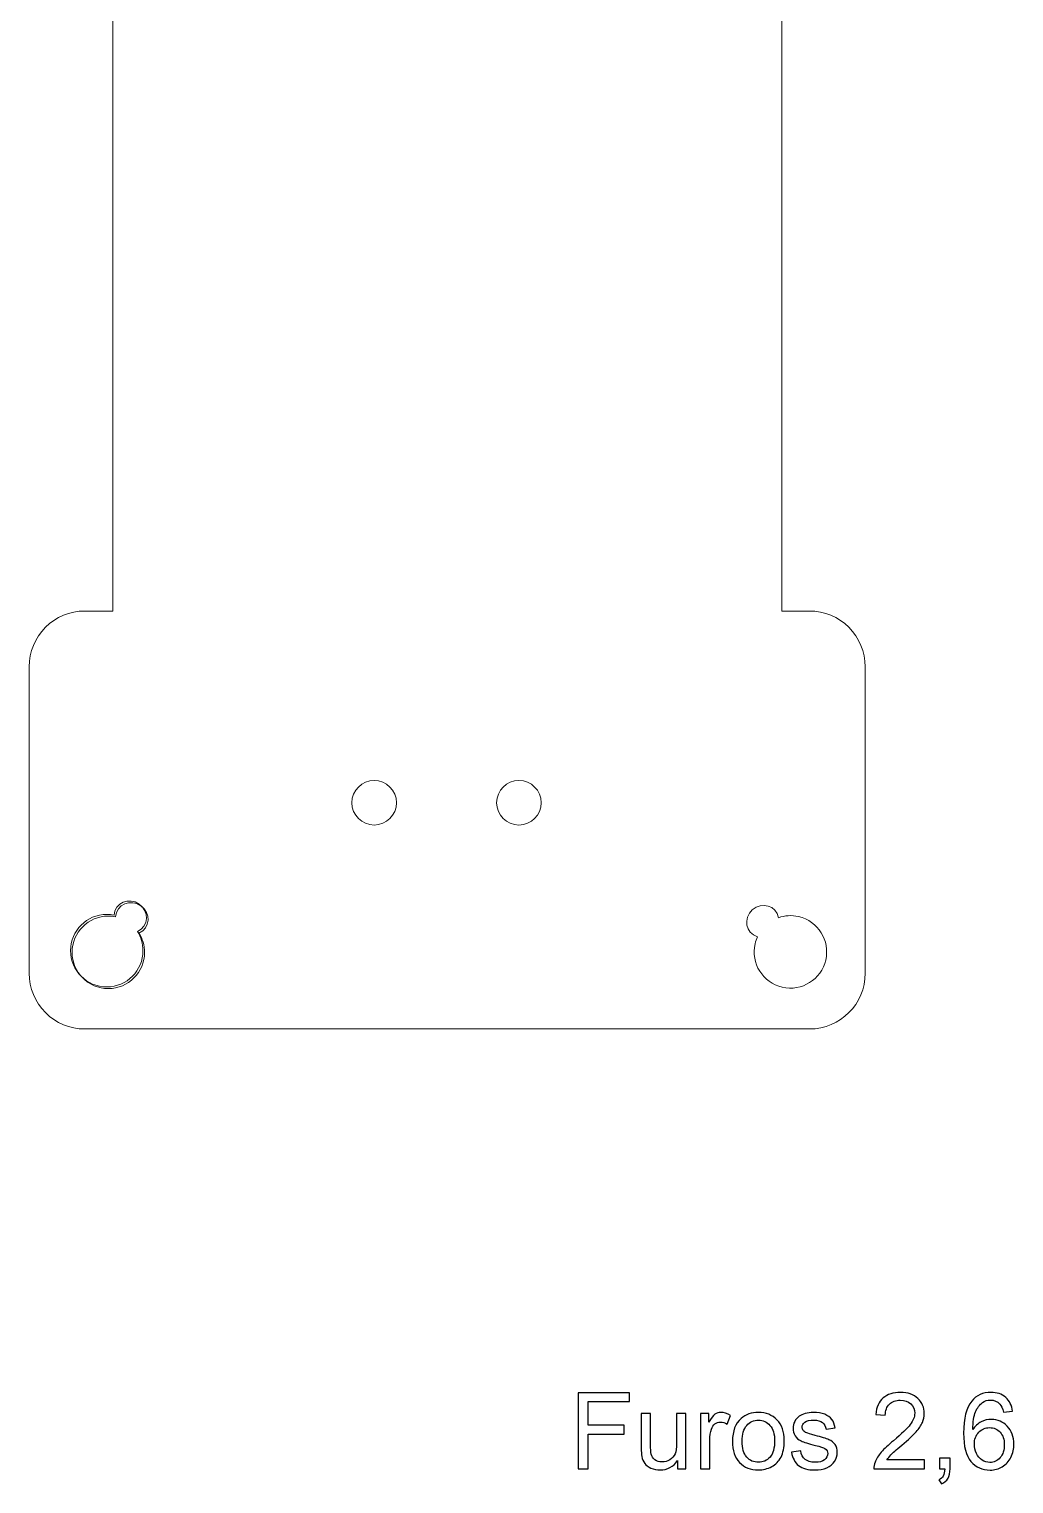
# Model space of a CAD drawing. Header units: millimetres. Extents: x -142 to 80, y -99 to 99.
# Drawn here: x -125.1 to -89.8, y -98.8 to -46.6 of the extents above; entities that cross this region are included whole.
import ezdxf

# ---------------------------------------------------------------- set-up
doc = ezdxf.new("R2010")
doc.units = ezdxf.units.MM
doc.header["$MEASUREMENT"] = 0
doc.layers.add('Layer 1', color=7, linetype='Continuous')

msp = doc.modelspace()

# ---------------------------------------------------------------- linework, layer by layer
at = {"layer": 'Layer 1', "color": 250, "lineweight": 20}
for points, knots in [([(-122.1388, -67.4417), (-122.1388, -67.4417), (-122.1388, -20.926), (-122.1388, -20.926), (-122.1388, -20.926), (-122.1388, -19.826), (-121.2389, -18.9261), (-120.1389, -18.9261), (-120.1389, -18.9261), (-120.1389, -18.9261), (-100.1387, -18.9261), (-100.1387, -18.9261), (-100.1387, -18.9261), (-99.0387, -18.9261), (-98.1388, -19.826), (-98.1388, -20.926), (-98.1388, -20.926), (-98.1388, -20.926), (-98.1388, -67.4417), (-98.1388, -67.4417)], [0, 0, 0, 0, 0.1666667, 0.1666667, 0.1666667, 0.1666667, 0.3333333, 0.3333333, 0.3333333, 0.3333333, 0.5, 0.5, 0.5, 0.5, 0.6666667, 0.6666667, 0.6666667, 0.6666667, 1, 1, 1, 1]), ([(-113.5639, -74.3237), (-113.5639, -73.8819), (-113.2057, -73.5237), (-112.7639, -73.5237), (-112.7639, -73.5237), (-112.3221, -73.5237), (-111.9639, -73.8819), (-111.9639, -74.3237), (-111.9639, -74.3237), (-111.9639, -74.7655), (-112.3221, -75.1237), (-112.7639, -75.1237), (-112.7639, -75.1237), (-113.2057, -75.1237), (-113.5639, -74.7655), (-113.5639, -74.3237)], [0, 0, 0, 0, 0.2, 0.2, 0.2, 0.2, 0.4, 0.4, 0.4, 0.4, 0.6, 0.6, 0.6, 0.6, 1, 1, 1, 1]), ([(-108.3714, -74.3237), (-108.3714, -73.8819), (-108.0132, -73.5237), (-107.5714, -73.5237), (-107.5714, -73.5237), (-107.1296, -73.5237), (-106.7714, -73.8819), (-106.7714, -74.3237), (-106.7714, -74.3237), (-106.7714, -74.7655), (-107.1296, -75.1237), (-107.5714, -75.1237), (-107.5714, -75.1237), (-108.0132, -75.1237), (-108.3714, -74.7655), (-108.3714, -74.3237)], [0, 0, 0, 0, 0.2, 0.2, 0.2, 0.2, 0.4, 0.4, 0.4, 0.4, 0.6, 0.6, 0.6, 0.6, 1, 1, 1, 1])]:
    msp.add_open_spline(points, degree=3, knots=knots, dxfattribs=at)
at = {"layer": 'Layer 1', "lineweight": 15}
for points in [[(-123.1452, -67.4417), (-123.6756, -67.4417), (-124.1843, -67.6524), (-124.5594, -68.0275), (-124.5594, -68.0275), (-124.9345, -68.4026), (-125.1452, -68.9113), (-125.1452, -69.4417)], [(-95.1452, -69.4417), (-95.1452, -68.9113), (-95.3559, -68.4026), (-95.731, -68.0275), (-95.731, -68.0275), (-96.1061, -67.6524), (-96.6148, -67.4417), (-97.1452, -67.4417)], [(-125.1452, -80.4417), (-125.1452, -80.9721), (-124.9345, -81.4808), (-124.5594, -81.8559), (-124.5594, -81.8559), (-124.1843, -82.231), (-123.6756, -82.4417), (-123.1452, -82.4417)]]:
    msp.add_open_spline(points, degree=3, knots=[0, 0, 0, 0, 0.3333333, 0.3333333, 0.3333333, 0.3333333, 1, 1, 1, 1], dxfattribs=at)
for points in [[(-122.1388, -67.4417), (-122.1388, -67.4417), (-123.1452, -67.4417), (-123.1452, -67.4417)], [(-97.1452, -67.4417), (-97.1452, -67.4417), (-98.1388, -67.4417), (-98.1388, -67.4417)], [(-125.1452, -69.4417), (-125.1452, -69.4417), (-125.1452, -80.4417), (-125.1452, -80.4417)], [(-95.1452, -80.4417), (-95.1452, -80.4417), (-95.1452, -69.4417), (-95.1452, -69.4417)], [(-97.1452, -82.4417), (-96.0406, -82.4417), (-95.1452, -81.5463), (-95.1452, -80.4417)], [(-123.1452, -82.4417), (-123.1452, -82.4417), (-97.1452, -82.4417), (-97.1452, -82.4417)]]:
    msp.add_open_spline(points, degree=3, dxfattribs=at)
at = {"layer": 'Layer 1', "color": 250, "lineweight": 9}
for points, knots in [([(-121.2583, -78.9376), (-120.8467, -78.7596), (-120.8288, -78.2194), (-121.1943, -77.9595), (-121.1943, -77.9595), (-121.5598, -77.6998), (-122.0661, -77.9092), (-122.0988, -78.3565)], [0, 0, 0, 0, 0.3333333, 0.3333333, 0.3333333, 0.3333333, 1, 1, 1, 1]), ([(-121.2022, -78.9984), (-120.7906, -78.8204), (-120.7727, -78.2802), (-121.1382, -78.0203), (-121.1382, -78.0203), (-121.5037, -77.7606), (-122.01, -77.97), (-122.0427, -78.4173)], [0, 0, 0, 0, 0.3333333, 0.3333333, 0.3333333, 0.3333333, 1, 1, 1, 1]), ([(-98.2564, -78.4473), (-98.3373, -78.0063), (-98.8597, -77.8674), (-99.1951, -78.1651), (-99.1951, -78.1651), (-99.5303, -78.4629), (-99.44, -79.0033), (-99.0115, -79.1357)], [0, 0, 0, 0, 0.3333333, 0.3333333, 0.3333333, 0.3333333, 1, 1, 1, 1]), ([(-121.2583, -78.9376), (-121.1317, -79.1381), (-121.0584, -79.3758), (-121.0584, -79.6306), (-121.0584, -79.6306), (-121.0584, -80.3486), (-121.6404, -80.9306), (-122.3584, -80.9306), (-122.3584, -80.9306), (-123.0764, -80.9306), (-123.6584, -80.3486), (-123.6584, -79.6306), (-123.6584, -79.6306), (-123.6584, -78.9126), (-123.0764, -78.3306), (-122.3584, -78.3306), (-122.3584, -78.3306), (-122.2695, -78.3306), (-122.1826, -78.3395), (-122.0988, -78.3565)], [0, 0, 0, 0, 0.1666667, 0.1666667, 0.1666667, 0.1666667, 0.3333333, 0.3333333, 0.3333333, 0.3333333, 0.5, 0.5, 0.5, 0.5, 0.6666667, 0.6666667, 0.6666667, 0.6666667, 1, 1, 1, 1]), ([(-121.2022, -78.9984), (-121.0756, -79.1989), (-121.0023, -79.4366), (-121.0023, -79.6914), (-121.0023, -79.6914), (-121.0023, -80.4094), (-121.5843, -80.9914), (-122.3023, -80.9914), (-122.3023, -80.9914), (-123.0203, -80.9914), (-123.6023, -80.4094), (-123.6023, -79.6914), (-123.6023, -79.6914), (-123.6023, -78.9734), (-123.0203, -78.3914), (-122.3023, -78.3914), (-122.3023, -78.3914), (-122.2134, -78.3914), (-122.1265, -78.4003), (-122.0427, -78.4173)], [0, 0, 0, 0, 0.1666667, 0.1666667, 0.1666667, 0.1666667, 0.3333333, 0.3333333, 0.3333333, 0.3333333, 0.5, 0.5, 0.5, 0.5, 0.6666667, 0.6666667, 0.6666667, 0.6666667, 1, 1, 1, 1]), ([(-98.2564, -78.4473), (-98.0325, -78.369), (-97.7845, -78.3509), (-97.5362, -78.4082), (-97.5362, -78.4082), (-96.8365, -78.5695), (-96.4002, -79.2674), (-96.5615, -79.9671), (-96.5615, -79.9671), (-96.7228, -80.6667), (-97.4207, -81.103), (-98.1204, -80.9417), (-98.1204, -80.9417), (-98.82, -80.7804), (-99.2564, -80.0825), (-99.095, -79.3829), (-99.095, -79.3829), (-99.0751, -79.2962), (-99.0469, -79.2135), (-99.0115, -79.1357)], [0, 0, 0, 0, 0.1666667, 0.1666667, 0.1666667, 0.1666667, 0.3333333, 0.3333333, 0.3333333, 0.3333333, 0.5, 0.5, 0.5, 0.5, 0.6666667, 0.6666667, 0.6666667, 0.6666667, 1, 1, 1, 1])]:
    msp.add_open_spline(points, degree=3, knots=knots, dxfattribs=at)
at = {"layer": 'Layer 1', "color": 250}
for points, knots in [([(-105.4421, -98.2257), (-105.4421, -98.2257), (-105.4421, -95.4937), (-105.4421, -95.4937), (-105.4421, -95.4937), (-105.4421, -95.4937), (-103.5992, -95.4937), (-103.5992, -95.4937), (-103.5992, -95.4937), (-103.5992, -95.4937), (-103.5992, -95.8142), (-103.5992, -95.8142), (-103.5992, -95.8142), (-103.5992, -95.8142), (-105.0796, -95.8142), (-105.0796, -95.8142), (-105.0796, -95.8142), (-105.0796, -95.8142), (-105.0796, -96.6651), (-105.0796, -96.6651), (-105.0796, -96.6651), (-105.0796, -96.6651), (-103.7976, -96.6651), (-103.7976, -96.6651), (-103.7976, -96.6651), (-103.7976, -96.6651), (-103.7976, -96.9856), (-103.7976, -96.9856), (-103.7976, -96.9856), (-103.7976, -96.9856), (-105.0796, -96.9856), (-105.0796, -96.9856), (-105.0796, -96.9856), (-105.0796, -96.9856), (-105.0796, -98.2257), (-105.0796, -98.2257), (-105.0796, -98.2257), (-105.0796, -98.2257), (-105.4421, -98.2257), (-105.4421, -98.2257)], [0, 0, 0, 0, 0.0909091, 0.0909091, 0.0909091, 0.0909091, 0.1818182, 0.1818182, 0.1818182, 0.1818182, 0.2727273, 0.2727273, 0.2727273, 0.2727273, 0.3636364, 0.3636364, 0.3636364, 0.3636364, 0.4545455, 0.4545455, 0.4545455, 0.4545455, 0.5454545, 0.5454545, 0.5454545, 0.5454545, 0.6363636, 0.6363636, 0.6363636, 0.6363636, 0.7272727, 0.7272727, 0.7272727, 0.7272727, 0.8181818, 0.8181818, 0.8181818, 0.8181818, 1, 1, 1, 1]), ([(-93.0224, -97.9052), (-93.0224, -97.9052), (-93.0224, -98.2257), (-93.0224, -98.2257), (-93.0224, -98.2257), (-93.0224, -98.2257), (-94.8309, -98.2257), (-94.8309, -98.2257), (-94.8309, -98.2257), (-94.8335, -98.1449), (-94.8201, -98.0674), (-94.7915, -97.9923), (-94.7915, -97.9923), (-94.7451, -97.8696), (-94.6707, -97.7481), (-94.5683, -97.6292), (-94.5683, -97.6292), (-94.4659, -97.5103), (-94.3197, -97.3729), (-94.1295, -97.2171), (-94.1295, -97.2171), (-93.8338, -96.9735), (-93.6328, -96.7809), (-93.5279, -96.6384), (-93.5279, -96.6384), (-93.4224, -96.496), (-93.3696, -96.3611), (-93.3696, -96.234), (-93.3696, -96.234), (-93.3696, -96.101), (-93.4173, -95.9891), (-93.5127, -95.8975), (-93.5127, -95.8975), (-93.608, -95.8066), (-93.7327, -95.7608), (-93.886, -95.7608), (-93.886, -95.7608), (-94.0481, -95.7608), (-94.1778, -95.8092), (-94.2751, -95.9058), (-94.2751, -95.9058), (-94.3724, -96.0018), (-94.4214, -96.1354), (-94.4227, -96.3065), (-94.4227, -96.3065), (-94.4227, -96.3065), (-94.7661, -96.2721), (-94.7661, -96.2721), (-94.7661, -96.2721), (-94.7426, -96.0152), (-94.6535, -95.8193), (-94.4996, -95.6845), (-94.4996, -95.6845), (-94.3451, -95.5497), (-94.1384, -95.4823), (-93.8783, -95.4823), (-93.8783, -95.4823), (-93.6163, -95.4823), (-93.4084, -95.5548), (-93.2557, -95.7004), (-93.2557, -95.7004), (-93.1025, -95.846), (-93.0262, -96.0266), (-93.0262, -96.2416), (-93.0262, -96.2416), (-93.0262, -96.351), (-93.0484, -96.4584), (-93.0936, -96.564), (-93.0936, -96.564), (-93.1381, -96.6702), (-93.2125, -96.7815), (-93.3162, -96.8985), (-93.3162, -96.8985), (-93.4204, -97.0149), (-93.5928, -97.1758), (-93.8332, -97.3793), (-93.8332, -97.3793), (-94.0348, -97.5484), (-94.1645, -97.6629), (-94.2217, -97.7233), (-94.2217, -97.7233), (-94.279, -97.7837), (-94.326, -97.8441), (-94.3635, -97.9052), (-94.3635, -97.9052), (-94.3635, -97.9052), (-93.0224, -97.9052), (-93.0224, -97.9052)], [0, 0, 0, 0, 0.0434783, 0.0434783, 0.0434783, 0.0434783, 0.0869565, 0.0869565, 0.0869565, 0.0869565, 0.1304348, 0.1304348, 0.1304348, 0.1304348, 0.173913, 0.173913, 0.173913, 0.173913, 0.2173913, 0.2173913, 0.2173913, 0.2173913, 0.2608696, 0.2608696, 0.2608696, 0.2608696, 0.3043478, 0.3043478, 0.3043478, 0.3043478, 0.3478261, 0.3478261, 0.3478261, 0.3478261, 0.3913043, 0.3913043, 0.3913043, 0.3913043, 0.4347826, 0.4347826, 0.4347826, 0.4347826, 0.4782609, 0.4782609, 0.4782609, 0.4782609, 0.5217391, 0.5217391, 0.5217391, 0.5217391, 0.5652174, 0.5652174, 0.5652174, 0.5652174, 0.6086957, 0.6086957, 0.6086957, 0.6086957, 0.6521739, 0.6521739, 0.6521739, 0.6521739, 0.6956522, 0.6956522, 0.6956522, 0.6956522, 0.7391304, 0.7391304, 0.7391304, 0.7391304, 0.7826087, 0.7826087, 0.7826087, 0.7826087, 0.826087, 0.826087, 0.826087, 0.826087, 0.8695652, 0.8695652, 0.8695652, 0.8695652, 0.9130435, 0.9130435, 0.9130435, 0.9130435, 1, 1, 1, 1]), ([(-89.8554, -96.1615), (-89.8554, -96.1615), (-90.1874, -96.1882), (-90.1874, -96.1882), (-90.1874, -96.1882), (-90.2173, -96.0565), (-90.2599, -95.9605), (-90.3152, -95.9007), (-90.3152, -95.9007), (-90.4061, -95.8047), (-90.5187, -95.757), (-90.6522, -95.757), (-90.6522, -95.757), (-90.7597, -95.757), (-90.8551, -95.7869), (-90.9371, -95.8467), (-90.9371, -95.8467), (-91.0427, -95.9236), (-91.1254, -96.0355), (-91.1871, -96.1831), (-91.1871, -96.1831), (-91.2481, -96.3313), (-91.2799, -96.5417), (-91.2824, -96.8146), (-91.2824, -96.8146), (-91.2017, -96.6918), (-91.1025, -96.6003), (-90.9855, -96.5411), (-90.9855, -96.5411), (-90.8685, -96.4813), (-90.7464, -96.4514), (-90.6179, -96.4514), (-90.6179, -96.4514), (-90.3941, -96.4514), (-90.2033, -96.5341), (-90.0456, -96.6988), (-90.0456, -96.6988), (-89.8885, -96.8635), (-89.8096, -97.0759), (-89.8096, -97.3373), (-89.8096, -97.3373), (-89.8096, -97.509), (-89.8465, -97.668), (-89.9203, -97.8155), (-89.9203, -97.8155), (-89.9947, -97.9631), (-90.0958, -98.0756), (-90.2255, -98.1538), (-90.2255, -98.1538), (-90.3546, -98.2321), (-90.5015, -98.2715), (-90.6656, -98.2715), (-90.6656, -98.2715), (-90.9448, -98.2715), (-91.1731, -98.1685), (-91.3499, -97.9631), (-91.3499, -97.9631), (-91.526, -97.7577), (-91.6144, -97.4187), (-91.6144, -96.9468), (-91.6144, -96.9468), (-91.6144, -96.419), (-91.5165, -96.0349), (-91.3212, -95.7952), (-91.3212, -95.7952), (-91.1508, -95.5866), (-90.9212, -95.4823), (-90.6319, -95.4823), (-90.6319, -95.4823), (-90.4169, -95.4823), (-90.2402, -95.5427), (-90.1028, -95.6629), (-90.1028, -95.6629), (-89.9654, -95.7831), (-89.8828, -95.9491), (-89.8554, -96.1615)], [0, 0, 0, 0, 0.05, 0.05, 0.05, 0.05, 0.1, 0.1, 0.1, 0.1, 0.15, 0.15, 0.15, 0.15, 0.2, 0.2, 0.2, 0.2, 0.25, 0.25, 0.25, 0.25, 0.3, 0.3, 0.3, 0.3, 0.35, 0.35, 0.35, 0.35, 0.4, 0.4, 0.4, 0.4, 0.45, 0.45, 0.45, 0.45, 0.5, 0.5, 0.5, 0.5, 0.55, 0.55, 0.55, 0.55, 0.6, 0.6, 0.6, 0.6, 0.65, 0.65, 0.65, 0.65, 0.7, 0.7, 0.7, 0.7, 0.75, 0.75, 0.75, 0.75, 0.8, 0.8, 0.8, 0.8, 0.85, 0.85, 0.85, 0.85, 0.9, 0.9, 0.9, 0.9, 1, 1, 1, 1]), ([(-101.879, -98.2257), (-101.879, -98.2257), (-101.879, -97.9313), (-101.879, -97.9313), (-101.879, -97.9313), (-102.0329, -98.1557), (-102.2415, -98.2677), (-102.5054, -98.2677), (-102.5054, -98.2677), (-102.6218, -98.2677), (-102.7305, -98.2454), (-102.8316, -98.2009), (-102.8316, -98.2009), (-102.9327, -98.1557), (-103.0078, -98.0998), (-103.0567, -98.0324), (-103.0567, -98.0324), (-103.1057, -97.9643), (-103.14, -97.8817), (-103.1598, -97.7837), (-103.1598, -97.7837), (-103.1731, -97.7176), (-103.1801, -97.6133), (-103.1801, -97.4708), (-103.1801, -97.4708), (-103.1801, -97.4708), (-103.1801, -96.2454), (-103.1801, -96.2454), (-103.1801, -96.2454), (-103.1801, -96.2454), (-102.8443, -96.2454), (-102.8443, -96.2454), (-102.8443, -96.2454), (-102.8443, -96.2454), (-102.8443, -97.3411), (-102.8443, -97.3411), (-102.8443, -97.3411), (-102.8443, -97.516), (-102.8373, -97.6343), (-102.824, -97.6947), (-102.824, -97.6947), (-102.803, -97.7831), (-102.7585, -97.8518), (-102.6898, -97.902), (-102.6898, -97.902), (-102.6218, -97.9522), (-102.5378, -97.9777), (-102.4373, -97.9777), (-102.4373, -97.9777), (-102.3369, -97.9777), (-102.2427, -97.9522), (-102.155, -97.9007), (-102.155, -97.9007), (-102.0672, -97.8492), (-102.0049, -97.7786), (-101.968, -97.6902), (-101.968, -97.6902), (-101.9318, -97.6018), (-101.9133, -97.4728), (-101.9133, -97.3042), (-101.9133, -97.3042), (-101.9133, -97.3042), (-101.9133, -96.2454), (-101.9133, -96.2454), (-101.9133, -96.2454), (-101.9133, -96.2454), (-101.5775, -96.2454), (-101.5775, -96.2454), (-101.5775, -96.2454), (-101.5775, -96.2454), (-101.5775, -98.2257), (-101.5775, -98.2257), (-101.5775, -98.2257), (-101.5775, -98.2257), (-101.879, -98.2257), (-101.879, -98.2257)], [0, 0, 0, 0, 0.05, 0.05, 0.05, 0.05, 0.1, 0.1, 0.1, 0.1, 0.15, 0.15, 0.15, 0.15, 0.2, 0.2, 0.2, 0.2, 0.25, 0.25, 0.25, 0.25, 0.3, 0.3, 0.3, 0.3, 0.35, 0.35, 0.35, 0.35, 0.4, 0.4, 0.4, 0.4, 0.45, 0.45, 0.45, 0.45, 0.5, 0.5, 0.5, 0.5, 0.55, 0.55, 0.55, 0.55, 0.6, 0.6, 0.6, 0.6, 0.65, 0.65, 0.65, 0.65, 0.7, 0.7, 0.7, 0.7, 0.75, 0.75, 0.75, 0.75, 0.8, 0.8, 0.8, 0.8, 0.85, 0.85, 0.85, 0.85, 0.9, 0.9, 0.9, 0.9, 1, 1, 1, 1]), ([(-101.0542, -98.2257), (-101.0542, -98.2257), (-101.0542, -96.2454), (-101.0542, -96.2454), (-101.0542, -96.2454), (-101.0542, -96.2454), (-100.7528, -96.2454), (-100.7528, -96.2454), (-100.7528, -96.2454), (-100.7528, -96.2454), (-100.7528, -96.5487), (-100.7528, -96.5487), (-100.7528, -96.5487), (-100.6758, -96.4082), (-100.6046, -96.3154), (-100.5391, -96.2708), (-100.5391, -96.2708), (-100.4736, -96.2257), (-100.4017, -96.2034), (-100.3235, -96.2034), (-100.3235, -96.2034), (-100.2103, -96.2034), (-100.0952, -96.239), (-99.9782, -96.3096), (-99.9782, -96.3096), (-99.9782, -96.3096), (-100.0977, -96.6193), (-100.0977, -96.6193), (-100.0977, -96.6193), (-100.1791, -96.5735), (-100.2605, -96.5507), (-100.3419, -96.5507), (-100.3419, -96.5507), (-100.4151, -96.5507), (-100.4806, -96.5729), (-100.5384, -96.6168), (-100.5384, -96.6168), (-100.5963, -96.6607), (-100.6376, -96.7217), (-100.6625, -96.7999), (-100.6625, -96.7999), (-100.7, -96.9189), (-100.7184, -97.0492), (-100.7184, -97.191), (-100.7184, -97.191), (-100.7184, -97.191), (-100.7184, -98.2257), (-100.7184, -98.2257), (-100.7184, -98.2257), (-100.7184, -98.2257), (-101.0542, -98.2257), (-101.0542, -98.2257)], [0, 0, 0, 0, 0.0714286, 0.0714286, 0.0714286, 0.0714286, 0.1428571, 0.1428571, 0.1428571, 0.1428571, 0.2142857, 0.2142857, 0.2142857, 0.2142857, 0.2857143, 0.2857143, 0.2857143, 0.2857143, 0.3571429, 0.3571429, 0.3571429, 0.3571429, 0.4285714, 0.4285714, 0.4285714, 0.4285714, 0.5, 0.5, 0.5, 0.5, 0.5714286, 0.5714286, 0.5714286, 0.5714286, 0.6428571, 0.6428571, 0.6428571, 0.6428571, 0.7142857, 0.7142857, 0.7142857, 0.7142857, 0.7857143, 0.7857143, 0.7857143, 0.7857143, 0.8571429, 0.8571429, 0.8571429, 0.8571429, 1, 1, 1, 1]), ([(-99.9057, -97.2356), (-99.9057, -96.8699), (-99.8039, -96.599), (-99.5998, -96.4228), (-99.5998, -96.4228), (-99.43, -96.2766), (-99.2221, -96.2034), (-98.9772, -96.2034), (-98.9772, -96.2034), (-98.7057, -96.2034), (-98.4831, -96.2925), (-98.3101, -96.4705), (-98.3101, -96.4705), (-98.1378, -96.6479), (-98.0513, -96.8941), (-98.0513, -97.2076), (-98.0513, -97.2076), (-98.0513, -97.4619), (-98.0895, -97.6616), (-98.1658, -97.8073), (-98.1658, -97.8073), (-98.2421, -97.9529), (-98.3534, -98.0661), (-98.4996, -98.1468), (-98.4996, -98.1468), (-98.6453, -98.2276), (-98.8049, -98.2677), (-98.9772, -98.2677), (-98.9772, -98.2677), (-99.2545, -98.2677), (-99.4783, -98.1793), (-99.6494, -98.0019), (-99.6494, -98.0019), (-99.8205, -97.8244), (-99.9057, -97.5688), (-99.9057, -97.2356)], [0, 0, 0, 0, 0.1, 0.1, 0.1, 0.1, 0.2, 0.2, 0.2, 0.2, 0.3, 0.3, 0.3, 0.3, 0.4, 0.4, 0.4, 0.4, 0.5, 0.5, 0.5, 0.5, 0.6, 0.6, 0.6, 0.6, 0.7, 0.7, 0.7, 0.7, 0.8, 0.8, 0.8, 0.8, 1, 1, 1, 1]), ([(-99.5623, -97.2362), (-99.5623, -97.4893), (-99.507, -97.6788), (-99.3963, -97.8041), (-99.3963, -97.8041), (-99.285, -97.93), (-99.1457, -97.9929), (-98.9772, -97.9929), (-98.9772, -97.9929), (-98.8106, -97.9929), (-98.672, -97.93), (-98.5607, -97.8034), (-98.5607, -97.8034), (-98.45, -97.6769), (-98.3947, -97.4842), (-98.3947, -97.2254), (-98.3947, -97.2254), (-98.3947, -96.9812), (-98.4507, -96.7961), (-98.562, -96.6708), (-98.562, -96.6708), (-98.6732, -96.5449), (-98.8119, -96.482), (-98.9772, -96.482), (-98.9772, -96.482), (-99.1457, -96.482), (-99.285, -96.5443), (-99.3963, -96.6696), (-99.3963, -96.6696), (-99.507, -96.7948), (-99.5623, -96.9837), (-99.5623, -97.2362)], [0, 0, 0, 0, 0.1111111, 0.1111111, 0.1111111, 0.1111111, 0.2222222, 0.2222222, 0.2222222, 0.2222222, 0.3333333, 0.3333333, 0.3333333, 0.3333333, 0.4444444, 0.4444444, 0.4444444, 0.4444444, 0.5555556, 0.5555556, 0.5555556, 0.5555556, 0.6666667, 0.6666667, 0.6666667, 0.6666667, 0.7777778, 0.7777778, 0.7777778, 0.7777778, 1, 1, 1, 1]), ([(-97.7912, -97.6343), (-97.7912, -97.6343), (-97.4593, -97.5809), (-97.4593, -97.5809), (-97.4593, -97.5809), (-97.4408, -97.7138), (-97.3887, -97.8155), (-97.3035, -97.8867), (-97.3035, -97.8867), (-97.2182, -97.9573), (-97.0987, -97.9929), (-96.9461, -97.9929), (-96.9461, -97.9929), (-96.7915, -97.9929), (-96.6771, -97.9618), (-96.602, -97.8988), (-96.602, -97.8988), (-96.5276, -97.8365), (-96.4901, -97.7627), (-96.4901, -97.6782), (-96.4901, -97.6782), (-96.4901, -97.6025), (-96.5238, -97.5427), (-96.5906, -97.4995), (-96.5906, -97.4995), (-96.6376, -97.4696), (-96.7521, -97.4321), (-96.934, -97.3856), (-96.934, -97.3856), (-97.1794, -97.3239), (-97.3492, -97.2705), (-97.4446, -97.2254), (-97.4446, -97.2254), (-97.5394, -97.1796), (-97.6112, -97.1173), (-97.6602, -97.0371), (-97.6602, -97.0371), (-97.7092, -96.9576), (-97.734, -96.8693), (-97.734, -96.7726), (-97.734, -96.7726), (-97.734, -96.6842), (-97.7136, -96.6028), (-97.6736, -96.5278), (-97.6736, -96.5278), (-97.6329, -96.4527), (-97.5782, -96.3904), (-97.5089, -96.3408), (-97.5089, -96.3408), (-97.4567, -96.3026), (-97.3855, -96.2702), (-97.2958, -96.2435), (-97.2958, -96.2435), (-97.2055, -96.2168), (-97.1095, -96.2034), (-97.0065, -96.2034), (-97.0065, -96.2034), (-96.8513, -96.2034), (-96.7152, -96.2257), (-96.5982, -96.2708), (-96.5982, -96.2708), (-96.4806, -96.3154), (-96.3941, -96.3764), (-96.3381, -96.4527), (-96.3381, -96.4527), (-96.2828, -96.5297), (-96.244, -96.6321), (-96.223, -96.7605), (-96.223, -96.7605), (-96.223, -96.7605), (-96.5511, -96.8063), (-96.5511, -96.8063), (-96.5511, -96.8063), (-96.5658, -96.7033), (-96.609, -96.6225), (-96.6802, -96.5646), (-96.6802, -96.5646), (-96.7515, -96.5068), (-96.8519, -96.4782), (-96.9823, -96.4782), (-96.9823, -96.4782), (-97.1356, -96.4782), (-97.2456, -96.5036), (-97.3111, -96.5545), (-97.3111, -96.5545), (-97.3766, -96.6053), (-97.4097, -96.6651), (-97.4097, -96.7332), (-97.4097, -96.7332), (-97.4097, -96.7764), (-97.3963, -96.8158), (-97.369, -96.8508), (-97.369, -96.8508), (-97.3416, -96.8864), (-97.299, -96.9163), (-97.2405, -96.9398), (-97.2405, -96.9398), (-97.2068, -96.9526), (-97.1089, -96.9812), (-96.9448, -97.0257), (-96.9448, -97.0257), (-96.7082, -97.0887), (-96.5429, -97.1408), (-96.4488, -97.1809), (-96.4488, -97.1809), (-96.3546, -97.2209), (-96.2809, -97.2801), (-96.2275, -97.3564), (-96.2275, -97.3564), (-96.1734, -97.4333), (-96.1467, -97.5287), (-96.1467, -97.6432), (-96.1467, -97.6432), (-96.1467, -97.7545), (-96.1791, -97.8594), (-96.2446, -97.958), (-96.2446, -97.958), (-96.3101, -98.0565), (-96.4042, -98.1329), (-96.527, -98.1869), (-96.527, -98.1869), (-96.6504, -98.241), (-96.7896, -98.2677), (-96.9448, -98.2677), (-96.9448, -98.2677), (-97.2017, -98.2677), (-97.3982, -98.2143), (-97.533, -98.1081), (-97.533, -98.1081), (-97.6678, -98.0012), (-97.7537, -97.8435), (-97.7912, -97.6343)], [0, 0, 0, 0, 0.0294118, 0.0294118, 0.0294118, 0.0294118, 0.0588235, 0.0588235, 0.0588235, 0.0588235, 0.0882353, 0.0882353, 0.0882353, 0.0882353, 0.1176471, 0.1176471, 0.1176471, 0.1176471, 0.1470588, 0.1470588, 0.1470588, 0.1470588, 0.1764706, 0.1764706, 0.1764706, 0.1764706, 0.2058824, 0.2058824, 0.2058824, 0.2058824, 0.2352941, 0.2352941, 0.2352941, 0.2352941, 0.2647059, 0.2647059, 0.2647059, 0.2647059, 0.2941176, 0.2941176, 0.2941176, 0.2941176, 0.3235294, 0.3235294, 0.3235294, 0.3235294, 0.3529412, 0.3529412, 0.3529412, 0.3529412, 0.3823529, 0.3823529, 0.3823529, 0.3823529, 0.4117647, 0.4117647, 0.4117647, 0.4117647, 0.4411765, 0.4411765, 0.4411765, 0.4411765, 0.4705882, 0.4705882, 0.4705882, 0.4705882, 0.5, 0.5, 0.5, 0.5, 0.5294118, 0.5294118, 0.5294118, 0.5294118, 0.5588235, 0.5588235, 0.5588235, 0.5588235, 0.5882353, 0.5882353, 0.5882353, 0.5882353, 0.6176471, 0.6176471, 0.6176471, 0.6176471, 0.6470588, 0.6470588, 0.6470588, 0.6470588, 0.6764706, 0.6764706, 0.6764706, 0.6764706, 0.7058824, 0.7058824, 0.7058824, 0.7058824, 0.7352941, 0.7352941, 0.7352941, 0.7352941, 0.7647059, 0.7647059, 0.7647059, 0.7647059, 0.7941176, 0.7941176, 0.7941176, 0.7941176, 0.8235294, 0.8235294, 0.8235294, 0.8235294, 0.8529412, 0.8529412, 0.8529412, 0.8529412, 0.8823529, 0.8823529, 0.8823529, 0.8823529, 0.9117647, 0.9117647, 0.9117647, 0.9117647, 0.9411765, 0.9411765, 0.9411765, 0.9411765, 1, 1, 1, 1]), ([(-91.229, -97.3405), (-91.229, -97.4562), (-91.2042, -97.5669), (-91.1553, -97.6724), (-91.1553, -97.6724), (-91.1063, -97.778), (-91.0376, -97.8581), (-90.9505, -97.9135), (-90.9505, -97.9135), (-90.8627, -97.9688), (-90.7699, -97.9968), (-90.6713, -97.9968), (-90.6713, -97.9968), (-90.5282, -97.9968), (-90.4061, -97.9395), (-90.305, -97.8251), (-90.305, -97.8251), (-90.2039, -97.7106), (-90.153, -97.5554), (-90.153, -97.3589), (-90.153, -97.3589), (-90.153, -97.1701), (-90.2033, -97.0212), (-90.3031, -96.9125), (-90.3031, -96.9125), (-90.403, -96.8038), (-90.5301, -96.7491), (-90.6847, -96.7491), (-90.6847, -96.7491), (-90.836, -96.7491), (-90.9651, -96.8038), (-91.0707, -96.9125), (-91.0707, -96.9125), (-91.1762, -97.0212), (-91.229, -97.1637), (-91.229, -97.3405)], [0, 0, 0, 0, 0.1, 0.1, 0.1, 0.1, 0.2, 0.2, 0.2, 0.2, 0.3, 0.3, 0.3, 0.3, 0.4, 0.4, 0.4, 0.4, 0.5, 0.5, 0.5, 0.5, 0.6, 0.6, 0.6, 0.6, 0.7, 0.7, 0.7, 0.7, 0.8, 0.8, 0.8, 0.8, 1, 1, 1, 1]), ([(-92.4799, -98.2257), (-92.4799, -98.2257), (-92.4799, -97.8441), (-92.4799, -97.8441), (-92.4799, -97.8441), (-92.4799, -97.8441), (-92.0984, -97.8441), (-92.0984, -97.8441), (-92.0984, -97.8441), (-92.0984, -97.8441), (-92.0984, -98.2257), (-92.0984, -98.2257), (-92.0984, -98.2257), (-92.0984, -98.3662), (-92.1232, -98.4801), (-92.1734, -98.5666), (-92.1734, -98.5666), (-92.223, -98.653), (-92.3025, -98.7205), (-92.4112, -98.7675), (-92.4112, -98.7675), (-92.4112, -98.7675), (-92.5028, -98.6225), (-92.5028, -98.6225), (-92.5028, -98.6225), (-92.4316, -98.5914), (-92.3794, -98.5456), (-92.3464, -98.4858), (-92.3464, -98.4858), (-92.3127, -98.4254), (-92.2936, -98.3389), (-92.2898, -98.2257), (-92.2898, -98.2257), (-92.2898, -98.2257), (-92.4799, -98.2257), (-92.4799, -98.2257)], [0, 0, 0, 0, 0.1, 0.1, 0.1, 0.1, 0.2, 0.2, 0.2, 0.2, 0.3, 0.3, 0.3, 0.3, 0.4, 0.4, 0.4, 0.4, 0.5, 0.5, 0.5, 0.5, 0.6, 0.6, 0.6, 0.6, 0.7, 0.7, 0.7, 0.7, 0.8, 0.8, 0.8, 0.8, 1, 1, 1, 1])]:
    msp.add_open_spline(points, degree=3, knots=knots, dxfattribs=at)

doc.saveas('drawing.dxf')
